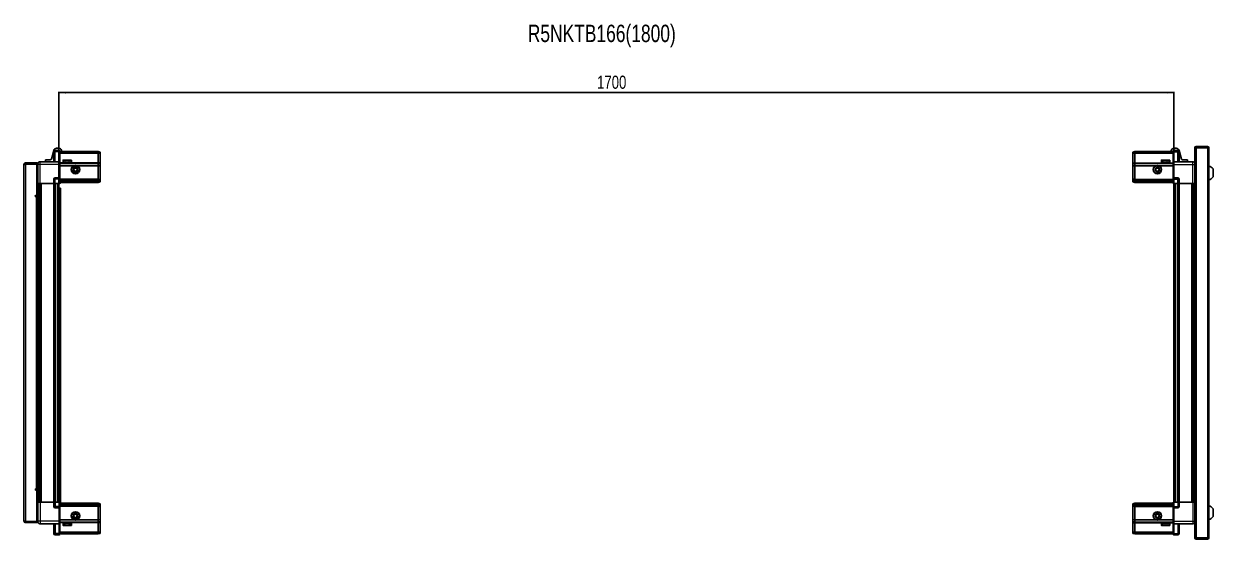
# Model space of a CAD drawing. Header units: millimetres. Extents: x 1132 to 6862, y -937 to 1933.
# Drawn here: x 3138 to 4952, y 1148 to 1933 of the extents above; entities that cross this region are included whole.
import ezdxf

# ---------------------------------------------------------------- set-up
doc = ezdxf.new("R2010")
doc.units = ezdxf.units.MM
doc.layers.add('FORMAT', color=7, linetype='Continuous')
doc.styles.add('SLDTEXTSTYLE0', font='TXT', dxfattribs={"width": 0.75})
doc.dimstyles.new('SLDDIMSTYLE0', dxfattribs={"dimtxt": 20, "dimasz": 10, "dimexe": 0, "dimexo": 0.0625, "dimgap": 5, "dimtad": 2, "dimdec": 1, "dimrnd": 1e-09, "dimzin": 12, "dimdsep": 46, "dimtxsty": 'SLDTEXTSTYLE0', "dimsah": 1, "dimcen": 0.09, "dimadec": 0, "dimazin": 3, "dimtfac": 1, "dimtofl": 0, "dimtmove": 0, "dimatfit": 3, "dimfxl": 0, "dimfrac": 2, "dimtolj": 1, "dimtzin": 12, "dimarcsym": 0})

# ---------------------------------------------------------------- blocks, each defined once
blk = doc.blocks.new('_D_5')
at = {"layer": 'FORMAT'}
for p, q in [((3192.1, 1690.1), (3192.1, 1829.6)), ((3192.1, 1828.6), (4892.1, 1828.6)), ((4892.1, 1690.1), (4892.1, 1829.6))]:
    blk.add_line(p, q, dxfattribs=at)
for points in [[(3192.1, 1828.6), (3202.1, 1827.1), (3202.1, 1830.1)], [(4892.1, 1828.6), (4882.1, 1830.1), (4882.1, 1827.1)]]:
    blk.add_solid(points, dxfattribs=at)
at = {"layer": 'FORMAT', "insert": (4012.6, 1854.4), "char_height": 20, "attachment_point": 1, "style": 'SLDTEXTSTYLE0'}
blk.add_mtext('1700', dxfattribs=at)

msp = doc.modelspace()

# ---------------------------------------------------------------- linework, layer by layer
at = {"color": 7, "linetype": 'Continuous', "lineweight": 25}
for p, q in [((3188.57, 1743.6), (3191.8, 1743.6)), ((4895.64, 1743.6), (4892.42, 1743.6)), ((4923.96, 1744.5), (4923.96, 1732.1)), ((4925.46, 1744.5), (4925.46, 1732.1)), ((4925.96, 1744.5), (4943.36, 1744.5)), ((4925.96, 1731.6), (4925.96, 1744.5)), ((4943.36, 1746.6), (4926.06, 1746.6)), ((4943.36, 1745.1), (4926.06, 1745.1)), ((4943.36, 1745.1), (4943.36, 1746.6)), ((4943.36, 1744.5), (4945.46, 1744.5)), ((4945.46, 1744.5), (4945.46, 1149.7)), ((3192.26, 1723.1), (3163.26, 1723.1)), ((3171.31, 1723.1), (3171.31, 1726.1)), ((3171.31, 1726.1), (3179.03, 1726.1)), ((3180.48, 1727.19), (3184.25, 1740.34)), ((3184.26, 1738.1), (3184.26, 1723.1)), ((3192.26, 1740.1), (3186.26, 1740.1)), ((3192.26, 1740.1), (3192.59, 1740.1)), ((3192.26, 1740.1), (3192.26, 1738.1)), ((3192.26, 1723.3), (3192.26, 1738.1)), ((3192.26, 1723.3), (3192.26, 1738.1)), ((3192.26, 1723.1), (3192.26, 1723.3)), ((3192.26, 1723.1), (3193.46, 1723.1)), ((3192.26, 1719.1), (3192.26, 1723.1)), ((3193.46, 1739.6), (3192.59, 1740.1)), ((3193.46, 1738.1), (3193.46, 1739.6)), ((3251.76, 1738.6), (3193.46, 1738.6)), ((3193.46, 1738.1), (3193.46, 1723.3)), ((3251.76, 1736.1), (3193.46, 1736.1)), ((3193.46, 1723.3), (3193.46, 1723.1)), ((3193.46, 1723.1), (3193.46, 1719.1)), ((3196.12, 1740.34), (3196.62, 1738.6)), ((3198.26, 1725), (3198.26, 1722.6)), ((3199.06, 1725.8), (3206.23, 1725.8)), ((3206.23, 1725.8), (3210.46, 1725.8)), ((3211.26, 1722.6), (3211.26, 1725)), ((3251.76, 1738.6), (3251.76, 1736.1)), ((3254.76, 1737.8), (3251.76, 1738.6)), ((3251.76, 1736.1), (3251.76, 1721.6)), ((3254.76, 1735.95), (3251.76, 1736.1)), ((3254.76, 1735.95), (3254.76, 1737.8)), ((3254.76, 1721.6), (3254.76, 1735.95)), ((4829.46, 1737.8), (4832.46, 1738.6)), ((4829.46, 1735.95), (4829.46, 1737.8)), ((4829.46, 1735.95), (4832.46, 1736.1)), ((4829.46, 1721.6), (4829.46, 1735.95)), ((4832.46, 1738.6), (4832.46, 1736.1)), ((4832.46, 1738.6), (4890.76, 1738.6)), ((4832.46, 1736.1), (4832.46, 1721.6)), ((4832.46, 1736.1), (4890.76, 1736.1)), ((4872.96, 1725), (4872.96, 1722.1)), ((4873.76, 1725.8), (4885.16, 1725.8)), ((4885.96, 1722.1), (4885.96, 1725)), ((4888.09, 1740.34), (4887.59, 1738.6)), ((4891.62, 1740.1), (4890.76, 1739.6)), ((4890.76, 1739.6), (4890.76, 1738.1)), ((4890.76, 1723.3), (4890.76, 1738.1)), ((4890.76, 1723.1), (4890.76, 1723.3)), ((4891.96, 1723.1), (4890.76, 1723.1)), ((4890.76, 1719.1), (4890.76, 1723.1)), ((4891.96, 1740.1), (4891.62, 1740.1)), ((4891.96, 1738.1), (4891.96, 1740.1)), ((4891.96, 1740.1), (4897.96, 1740.1)), ((4891.96, 1738.1), (4891.96, 1723.3)), ((4891.96, 1723.3), (4891.96, 1723.1)), ((4891.96, 1723.1), (4891.96, 1719.1)), ((4891.96, 1723.1), (4920.96, 1723.1)), ((4899.96, 1738.1), (4899.96, 1723.1)), ((4903.74, 1727.19), (4899.97, 1740.34)), ((4912.91, 1726.1), (4905.18, 1726.1)), ((4912.91, 1723.1), (4912.91, 1726.1)), ((4923.86, 1731.6), (4923.86, 1162.6)), ((4923.86, 1731.6), (4925.96, 1731.6)), ((4923.96, 1732.1), (4925.46, 1732.1)), ((3138.76, 1714.74), (3138.46, 1714.74)), ((3138.46, 1703.17), (3138.46, 1714.74)), ((3140.26, 1719.25), (3138.76, 1719.25)), ((3138.76, 1718.75), (3138.76, 1719.25)), ((3138.76, 1175.45), (3138.76, 1718.75)), ((3140.86, 1719.85), (3140.86, 1721.35)), ((3140.86, 1721.35), (3141.76, 1721.35)), ((3140.86, 1719.85), (3141.76, 1719.85)), ((3140.86, 1719.35), (3158.26, 1719.35)), ((3141.76, 1721.35), (3158.26, 1721.35)), ((3141.76, 1719.85), (3141.76, 1721.35)), ((3141.76, 1719.85), (3158.26, 1719.85)), ((3158.26, 1719.85), (3158.26, 1721.35)), ((3159.76, 1719.35), (3158.26, 1719.35)), ((3158.26, 1719.35), (3158.26, 1671.85)), ((3159.76, 1719.1), (3159.76, 1690.1)), ((3192.26, 1698.8), (3192.26, 1719.1)), ((3251.76, 1720.6), (3193.46, 1720.6)), ((3193.46, 1719.1), (3193.46, 1698.8)), ((3214.76, 1717.1), (3193.46, 1717.1)), ((3198.26, 1722.6), (3198.26, 1722.1)), ((3198.26, 1722.1), (3198.39, 1722.1)), ((3198.58, 1722.6), (3198.39, 1722.6)), ((3198.39, 1722.6), (3198.39, 1722.1)), ((3198.39, 1722.1), (3198.58, 1722.1)), ((3198.58, 1722.6), (3198.58, 1722.1)), ((3198.58, 1722.1), (3199.11, 1722.1)), ((3199.51, 1722.6), (3199.11, 1722.6)), ((3199.11, 1722.6), (3199.11, 1722.1)), ((3199.11, 1722.1), (3199.51, 1722.1)), ((3199.51, 1722.6), (3199.51, 1722.1)), ((3199.51, 1722.1), (3200.38, 1722.1)), ((3200.36, 1722.1), (3200.36, 1722)), ((3200.36, 1722), (3209.16, 1722)), ((3200.95, 1722.6), (3200.38, 1722.6)), ((3200.38, 1722.6), (3200.38, 1722.1)), ((3200.38, 1722.1), (3200.95, 1722.1)), ((3200.76, 1721.6), (3201.45, 1721.12)), ((3200.76, 1721.6), (3205.79, 1721.6)), ((3201.45, 1721.12), (3200.76, 1720.64)), ((3200.76, 1720.64), (3200.76, 1720.6)), ((3200.76, 1720.64), (3205.79, 1720.64)), ((3200.95, 1722.6), (3200.95, 1722.1)), ((3200.95, 1722.1), (3202.08, 1722.1)), ((3201.45, 1721.12), (3205.61, 1721.12)), ((3202.77, 1722.6), (3202.08, 1722.6)), ((3202.08, 1722.6), (3202.08, 1722.1)), ((3202.08, 1722.1), (3202.77, 1722.1)), ((3202.77, 1722.6), (3202.77, 1722.1)), ((3202.77, 1722.1), (3204.04, 1722.1)), ((3204.78, 1722.6), (3204.04, 1722.6)), ((3204.04, 1722.6), (3204.04, 1722.1)), ((3204.04, 1722.1), (3204.27, 1722.1)), ((3204.27, 1722.6), (3204.27, 1722.1)), ((3204.77, 1722.6), (3204.77, 1722.1)), ((3204.77, 1722.1), (3204.78, 1722.1)), ((3204.78, 1722.6), (3204.78, 1722.1)), ((3204.78, 1722.1), (3206.07, 1722.1)), ((3205.61, 1721.12), (3208.07, 1721.12)), ((3205.79, 1721.6), (3208.76, 1721.6)), ((3205.79, 1720.64), (3208.76, 1720.64)), ((3206.79, 1722.6), (3206.07, 1722.6)), ((3206.07, 1722.6), (3206.07, 1722.1)), ((3206.13, 1722.6), (3206.13, 1722.1)), ((3206.13, 1722.1), (3206.79, 1722.1)), ((3206.79, 1722.6), (3206.79, 1722.1)), ((3206.79, 1722.1), (3207.97, 1722.1)), ((3208.59, 1722.6), (3207.97, 1722.6)), ((3207.97, 1722.6), (3207.97, 1722.1)), ((3207.97, 1722.1), (3208.59, 1722.1)), ((3208.07, 1721.12), (3208.76, 1721.6)), ((3208.76, 1720.64), (3208.07, 1721.12)), ((3208.59, 1722.6), (3208.59, 1722.1)), ((3208.59, 1722.1), (3209.56, 1722.1)), ((3208.76, 1720.6), (3208.76, 1720.64)), ((3209.16, 1722), (3209.16, 1722.1)), ((3210.03, 1722.6), (3209.56, 1722.6)), ((3209.56, 1722.6), (3209.56, 1722.1)), ((3209.56, 1722.1), (3210.03, 1722.1)), ((3210.03, 1722.6), (3210.03, 1722.1)), ((3210.03, 1722.1), (3210.68, 1722.1)), ((3210.95, 1722.6), (3210.68, 1722.6)), ((3210.68, 1722.6), (3210.68, 1722.1)), ((3210.68, 1722.1), (3210.95, 1722.1)), ((3210.95, 1722.6), (3210.95, 1722.1)), ((3210.95, 1722.1), (3211.22, 1722.1)), ((3211.26, 1722.6), (3211.22, 1722.6)), ((3211.22, 1722.6), (3211.22, 1722.1)), ((3211.22, 1722.1), (3211.26, 1722.1)), ((3211.26, 1722.6), (3211.26, 1722.1)), ((3251.76, 1717.1), (3219.76, 1717.1)), ((3251.76, 1721.6), (3251.76, 1720.6)), ((3251.76, 1720.6), (3251.76, 1717.1)), ((3254.76, 1719.8), (3251.76, 1720.6)), ((3251.76, 1717.1), (3251.76, 1696.6)), ((3251.76, 1717.1), (3254.76, 1716.77)), ((3254.76, 1719.8), (3254.76, 1721.6)), ((3254.76, 1716.77), (3254.76, 1719.8)), ((3254.76, 1696.6), (3254.76, 1716.77)), ((4829.46, 1719.8), (4829.46, 1721.6)), ((4829.46, 1719.8), (4832.46, 1720.6)), ((4829.46, 1716.77), (4829.46, 1719.8)), ((4832.46, 1717.1), (4829.46, 1716.77)), ((4829.46, 1696.6), (4829.46, 1716.77)), ((4832.46, 1721.6), (4832.46, 1720.6)), ((4832.46, 1720.6), (4832.46, 1717.1)), ((4832.46, 1720.6), (4890.76, 1720.6)), ((4832.46, 1717.1), (4832.46, 1696.6)), ((4832.46, 1717.1), (4864.46, 1717.1)), ((4869.46, 1717.1), (4890.76, 1717.1)), ((4872.96, 1722.1), (4872.99, 1722.1)), ((4873.11, 1722.6), (4872.99, 1722.6)), ((4872.99, 1722.6), (4872.99, 1722.1)), ((4872.99, 1722.1), (4873.11, 1722.1)), ((4873.11, 1722.6), (4873.11, 1722.1)), ((4873.11, 1722.1), (4873.52, 1722.1)), ((4873.86, 1722.6), (4873.52, 1722.6)), ((4873.52, 1722.6), (4873.52, 1722.1)), ((4873.52, 1722.1), (4873.86, 1722.1)), ((4873.86, 1722.6), (4873.86, 1722.1)), ((4873.86, 1722.1), (4874.64, 1722.1)), ((4875.16, 1722.6), (4874.64, 1722.6)), ((4874.64, 1722.6), (4874.64, 1722.1)), ((4874.64, 1722.1), (4875.16, 1722.1)), ((4875.06, 1722.1), (4875.06, 1722)), ((4875.06, 1722), (4883.86, 1722)), ((4875.16, 1722.6), (4875.16, 1722.1)), ((4875.16, 1722.1), (4876.22, 1722.1)), ((4875.46, 1721.6), (4876.15, 1721.12)), ((4875.46, 1721.6), (4883.46, 1721.6)), ((4876.15, 1721.12), (4875.46, 1720.64)), ((4875.46, 1720.64), (4875.46, 1720.6)), ((4875.46, 1720.64), (4883.46, 1720.64)), ((4876.15, 1721.12), (4882.77, 1721.12)), ((4876.88, 1722.6), (4876.22, 1722.6)), ((4876.22, 1722.6), (4876.22, 1722.1)), ((4876.22, 1722.1), (4876.88, 1722.1)), ((4876.88, 1722.6), (4876.88, 1722.1)), ((4876.88, 1722.1), (4878.12, 1722.1)), ((4878.85, 1722.6), (4878.12, 1722.6)), ((4878.12, 1722.6), (4878.12, 1722.1)), ((4878.12, 1722.1), (4878.55, 1722.1)), ((4878.55, 1722.6), (4878.55, 1722.1)), ((4878.85, 1722.6), (4878.85, 1722.1)), ((4878.85, 1722.1), (4880.15, 1722.1)), ((4880.88, 1722.6), (4880.15, 1722.6)), ((4880.15, 1722.6), (4880.15, 1722.1)), ((4880.42, 1722.6), (4880.42, 1722.1)), ((4880.42, 1722.1), (4880.88, 1722.1)), ((4880.88, 1722.6), (4880.88, 1722.1)), ((4880.88, 1722.1), (4882.11, 1722.1)), ((4882.77, 1722.6), (4882.11, 1722.6)), ((4882.11, 1722.6), (4882.11, 1722.1)), ((4882.11, 1722.1), (4882.77, 1722.1)), ((4882.77, 1722.6), (4882.77, 1722.1)), ((4882.77, 1722.1), (4883.82, 1722.1)), ((4882.77, 1721.12), (4883.46, 1721.6)), ((4883.46, 1720.64), (4882.77, 1721.12)), ((4883.46, 1720.6), (4883.46, 1720.64)), ((4884.34, 1722.6), (4883.82, 1722.6)), ((4883.82, 1722.6), (4883.82, 1722.1)), ((4883.82, 1722.1), (4884.34, 1722.1)), ((4883.86, 1722), (4883.86, 1722.1)), ((4884.34, 1722.6), (4884.34, 1722.1)), ((4884.34, 1722.1), (4885.09, 1722.1)), ((4885.42, 1722.6), (4885.09, 1722.6)), ((4885.09, 1722.6), (4885.09, 1722.1)), ((4885.09, 1722.1), (4885.42, 1722.1)), ((4885.42, 1722.6), (4885.42, 1722.1)), ((4885.42, 1722.1), (4885.82, 1722.1)), ((4885.93, 1722.6), (4885.82, 1722.6)), ((4885.82, 1722.6), (4885.82, 1722.1)), ((4885.82, 1722.1), (4885.93, 1722.1)), ((4885.93, 1722.6), (4885.93, 1722.1)), ((4885.93, 1722.1), (4885.96, 1722.1)), ((4890.76, 1698.8), (4890.76, 1719.1)), ((4891.96, 1719.1), (4891.96, 1698.8)), ((4952.06, 1700.1), (4952.06, 1712.1)), ((3138.46, 1703.17), (3138.76, 1703.17)), ((3158.26, 1692.85), (3159.76, 1692.85)), ((3159.76, 1690.1), (3158.26, 1690.1)), ((3160.41, 1204.1), (3160.41, 1690.1)), ((3162.2, 1690.1), (3162.2, 1204.1)), ((3162.23, 1690.1), (3162.23, 1204.1)), ((3184.26, 1690.1), (3163.26, 1690.1)), ((3184.26, 1696.6), (3184.26, 1690.1)), ((3184.26, 1690.1), (3186.26, 1690.1)), ((3184.91, 1204.1), (3184.91, 1690.1)), ((3192.26, 1698.6), (3186.26, 1698.6)), ((3192.26, 1690.1), (3186.26, 1690.1)), ((3192.11, 1204.1), (3192.11, 1690.1)), ((3192.26, 1698.6), (3192.26, 1698.8)), ((3192.26, 1698.6), (3192.26, 1696.6)), ((3192.26, 1698.6), (3193.46, 1698.6)), ((3192.26, 1690.1), (3192.26, 1696.6)), ((3192.26, 1690.1), (3192.26, 1696.6)), ((3192.26, 1690.1), (3192.59, 1690.1)), ((3192.26, 1690.1), (3192.26, 1690.1)), ((3192.59, 1690.1), (3192.59, 1696.6)), ((3193.46, 1690.1), (3192.59, 1690.1)), ((3192.59, 1690.1), (3192.59, 1690.1)), ((3193.46, 1698.8), (3193.46, 1698.6)), ((3193.46, 1697.93), (3193.46, 1698.6)), ((3193.46, 1697.93), (3193.46, 1690.1)), ((3251.76, 1695.6), (3193.46, 1695.6)), ((3251.76, 1694.6), (3193.46, 1694.6)), ((3251.76, 1693.1), (3193.46, 1693.1)), ((3251.76, 1691.6), (3193.46, 1691.6)), ((3251.76, 1696.6), (3251.76, 1695.6)), ((3251.76, 1695.6), (3251.76, 1694.6)), ((3251.76, 1695.6), (3254.76, 1694.8)), ((3251.76, 1694.6), (3251.76, 1693.1)), ((3251.76, 1694.6), (3254.76, 1694.06)), ((3251.76, 1693.1), (3254.76, 1693.56)), ((3251.76, 1693.1), (3251.76, 1691.6)), ((3251.76, 1691.6), (3254.76, 1692.41)), ((3254.76, 1694.8), (3254.76, 1696.6)), ((3254.76, 1694.06), (3254.76, 1694.8)), ((3254.76, 1693.56), (3254.76, 1694.06)), ((3254.76, 1692.41), (3254.76, 1693.56)), ((4829.46, 1694.8), (4829.46, 1696.6)), ((4832.46, 1695.6), (4829.46, 1694.8)), ((4829.46, 1694.06), (4829.46, 1694.8)), ((4832.46, 1694.6), (4829.46, 1694.06)), ((4829.46, 1693.56), (4829.46, 1694.06)), ((4829.46, 1692.41), (4829.46, 1693.56)), ((4832.46, 1693.1), (4829.46, 1693.56)), ((4832.46, 1691.6), (4829.46, 1692.41)), ((4832.46, 1696.6), (4832.46, 1695.6)), ((4832.46, 1695.6), (4832.46, 1694.6)), ((4832.46, 1695.6), (4890.76, 1695.6)), ((4832.46, 1694.6), (4832.46, 1693.1)), ((4832.46, 1694.6), (4890.76, 1694.6)), ((4832.46, 1693.1), (4890.76, 1693.1)), ((4832.46, 1693.1), (4832.46, 1691.6)), ((4832.46, 1691.6), (4890.76, 1691.6)), ((4890.76, 1698.6), (4890.76, 1698.8)), ((4891.96, 1698.6), (4890.76, 1698.6)), ((4890.76, 1698.6), (4890.76, 1697.93)), ((4890.76, 1690.1), (4890.76, 1697.93)), ((4891.62, 1690.1), (4890.76, 1690.1)), ((4891.62, 1696.6), (4891.62, 1690.1)), ((4891.96, 1690.1), (4891.62, 1690.1)), ((4891.96, 1698.8), (4891.96, 1698.6)), ((4891.96, 1696.6), (4891.96, 1698.6)), ((4891.96, 1698.6), (4897.96, 1698.6)), ((4891.96, 1696.6), (4891.96, 1698.6)), ((4891.96, 1696.6), (4891.96, 1690.1)), ((4891.96, 1690.1), (4897.96, 1690.1)), ((4892.11, 1690.1), (4892.11, 1204.1)), ((4899.96, 1690.1), (4897.96, 1690.1)), ((4899.31, 1690.1), (4899.31, 1204.1)), ((4899.96, 1696.6), (4899.96, 1690.1)), ((4899.96, 1690.1), (4920.96, 1690.1)), ((4921.98, 1204.1), (4921.98, 1690.1)), ((4922.02, 1204.1), (4922.02, 1690.1)), ((4923.81, 1690.1), (4923.81, 1204.1)), ((3158.26, 1671.85), (3156.91, 1671.85)), ((3156.91, 1669.85), (3157.66, 1669.85)), ((3157.66, 1669.85), (3159.76, 1669.85)), ((3159.76, 1669.85), (3159.76, 1224.35)), ((3192.11, 1683.1), (3194.61, 1683.1)), ((3194.61, 1683.1), (3194.61, 1209.6)), ((3157.66, 1224.35), (3156.91, 1224.35)), ((3156.91, 1222.35), (3158.26, 1222.35)), ((3159.76, 1224.35), (3157.66, 1224.35)), ((3158.26, 1222.35), (3158.26, 1174.85)), ((3159.76, 1204.1), (3158.26, 1204.1)), ((3159.76, 1201.35), (3158.26, 1201.35)), ((3159.76, 1175.1), (3159.76, 1204.1)), ((3184.26, 1204.1), (3163.26, 1204.1)), ((3184.26, 1197.6), (3184.26, 1204.1)), ((3184.26, 1204.1), (3186.26, 1204.1)), ((3192.26, 1204.1), (3186.26, 1204.1)), ((3194.61, 1209.6), (3192.11, 1209.6)), ((3192.26, 1197.6), (3192.26, 1204.1)), ((3192.26, 1204.1), (3192.59, 1204.1)), ((3192.26, 1197.6), (3192.26, 1195.6)), ((3192.26, 1197.6), (3192.26, 1195.6)), ((3192.59, 1197.6), (3192.59, 1204.1)), ((3192.59, 1204.1), (3193.46, 1204.1)), ((3193.46, 1204.1), (3193.46, 1196.28)), ((3251.76, 1202.6), (3193.46, 1202.6)), ((3251.76, 1201.1), (3193.46, 1201.1)), ((3251.76, 1199.6), (3193.46, 1199.6)), ((3251.76, 1198.6), (3193.46, 1198.6)), ((3194.61, 1209.6), (3194.61, 1202.6)), ((3251.76, 1201.1), (3251.76, 1202.6)), ((3251.76, 1202.6), (3254.76, 1201.8)), ((3251.76, 1199.6), (3251.76, 1201.1)), ((3251.76, 1201.1), (3254.76, 1200.65)), ((3251.76, 1199.6), (3254.76, 1200.15)), ((3251.76, 1198.6), (3251.76, 1199.6)), ((3251.76, 1198.6), (3254.76, 1199.41)), ((3251.76, 1197.6), (3251.76, 1198.6)), ((3251.76, 1177.1), (3251.76, 1197.6)), ((3254.76, 1201.8), (3254.76, 1200.65)), ((3254.76, 1200.65), (3254.76, 1200.15)), ((3254.76, 1200.15), (3254.76, 1199.41)), ((3254.76, 1199.41), (3254.76, 1197.6)), ((3254.76, 1197.6), (3254.76, 1177.44)), ((4832.46, 1202.6), (4829.46, 1201.8)), ((4829.46, 1201.8), (4829.46, 1200.65)), ((4832.46, 1201.1), (4829.46, 1200.65)), ((4829.46, 1200.65), (4829.46, 1200.15)), ((4832.46, 1199.6), (4829.46, 1200.15)), ((4829.46, 1200.15), (4829.46, 1199.41)), ((4832.46, 1198.6), (4829.46, 1199.41)), ((4829.46, 1199.41), (4829.46, 1197.6)), ((4829.46, 1197.6), (4829.46, 1177.44)), ((4832.46, 1201.1), (4832.46, 1202.6)), ((4832.46, 1202.6), (4890.76, 1202.6)), ((4832.46, 1199.6), (4832.46, 1201.1)), ((4832.46, 1201.1), (4890.76, 1201.1)), ((4832.46, 1199.6), (4890.76, 1199.6)), ((4832.46, 1198.6), (4832.46, 1199.6)), ((4832.46, 1198.6), (4890.76, 1198.6)), ((4832.46, 1197.6), (4832.46, 1198.6)), ((4832.46, 1177.1), (4832.46, 1197.6)), ((4890.76, 1196.28), (4890.76, 1204.1)), ((4890.76, 1204.1), (4891.62, 1204.1)), ((4891.62, 1204.1), (4891.62, 1204.1)), ((4891.62, 1204.1), (4891.62, 1197.6)), ((4891.96, 1204.1), (4891.62, 1204.1)), ((4891.96, 1204.1), (4891.96, 1197.6)), ((4891.96, 1204.1), (4891.96, 1204.1)), ((4891.96, 1204.1), (4897.96, 1204.1)), ((4891.96, 1204.1), (4891.96, 1197.6)), ((4891.96, 1195.6), (4891.96, 1197.6)), ((4899.96, 1204.1), (4897.96, 1204.1)), ((4899.96, 1197.6), (4899.96, 1204.1)), ((4899.96, 1204.1), (4920.96, 1204.1)), ((3138.76, 1191.04), (3138.46, 1191.04)), ((3138.46, 1181.36), (3138.46, 1191.04)), ((3138.46, 1179.47), (3138.46, 1181.36)), ((3138.46, 1179.47), (3138.76, 1179.47)), ((3192.26, 1195.6), (3186.26, 1195.6)), ((3192.26, 1195.6), (3193.46, 1195.6)), ((3192.26, 1195.4), (3192.26, 1195.6)), ((3192.26, 1175.1), (3192.26, 1195.4)), ((3193.46, 1195.6), (3193.46, 1196.28)), ((3193.46, 1195.6), (3193.46, 1195.4)), ((3193.46, 1195.4), (3193.46, 1175.1)), ((4890.76, 1196.28), (4890.76, 1195.6)), ((4891.96, 1195.6), (4890.76, 1195.6)), ((4890.76, 1195.4), (4890.76, 1195.6)), ((4890.76, 1175.1), (4890.76, 1195.4)), ((4891.96, 1195.6), (4891.96, 1195.4)), ((4891.96, 1195.6), (4897.96, 1195.6)), ((4891.96, 1195.4), (4891.96, 1175.1)), ((4952.06, 1182.1), (4952.06, 1194.1)), ((3138.76, 1174.95), (3138.76, 1175.45)), ((3140.26, 1174.95), (3138.76, 1174.95)), ((3158.26, 1174.85), (3140.86, 1174.85)), ((3140.86, 1174.35), (3140.86, 1172.85)), ((3140.86, 1174.35), (3141.76, 1174.35)), ((3140.86, 1172.85), (3141.76, 1172.85)), ((3141.76, 1174.35), (3141.76, 1172.85)), ((3158.26, 1174.35), (3141.76, 1174.35)), ((3158.26, 1172.85), (3141.76, 1172.85)), ((3158.26, 1174.85), (3159.76, 1174.85)), ((3158.26, 1174.35), (3158.26, 1172.85)), ((3192.26, 1171.1), (3163.26, 1171.1)), ((3184.26, 1156.1), (3184.26, 1171.1)), ((3192.26, 1171.1), (3192.26, 1175.1)), ((3192.26, 1171.1), (3193.46, 1171.1)), ((3192.26, 1170.9), (3192.26, 1171.1)), ((3192.26, 1156.1), (3192.26, 1170.9)), ((3214.76, 1177.1), (3193.46, 1177.1)), ((3193.46, 1175.1), (3193.46, 1171.1)), ((3251.76, 1173.6), (3193.46, 1173.6)), ((3193.46, 1171.1), (3193.46, 1170.9)), ((3193.46, 1170.9), (3193.46, 1156.1)), ((3198.26, 1172.1), (3198.26, 1169.2)), ((3198.35, 1172.1), (3198.26, 1172.1)), ((3198.35, 1171.6), (3198.35, 1172.1)), ((3198.52, 1172.1), (3198.35, 1172.1)), ((3198.35, 1171.6), (3198.52, 1171.6)), ((3198.52, 1171.6), (3198.52, 1172.1)), ((3199.01, 1172.1), (3198.52, 1172.1)), ((3199.01, 1171.6), (3199.01, 1172.1)), ((3199.39, 1172.1), (3199.01, 1172.1)), ((3199.01, 1171.6), (3199.39, 1171.6)), ((3199.21, 1168.4), (3199.06, 1168.4)), ((3210.46, 1168.4), (3199.21, 1168.4)), ((3199.39, 1171.6), (3199.39, 1172.1)), ((3200.23, 1172.1), (3199.39, 1172.1)), ((3200.23, 1171.6), (3200.23, 1172.1)), ((3200.79, 1172.1), (3200.23, 1172.1)), ((3200.23, 1171.6), (3200.79, 1171.6)), ((3200.36, 1172.2), (3200.36, 1172.1)), ((3205.76, 1172.2), (3200.36, 1172.2)), ((3200.76, 1173.6), (3200.76, 1173.57)), ((3200.76, 1173.57), (3201.45, 1173.09)), ((3200.86, 1173.57), (3200.76, 1173.57)), ((3201.45, 1173.09), (3200.76, 1172.6)), ((3200.86, 1172.6), (3200.76, 1172.6)), ((3200.79, 1171.6), (3200.79, 1172.1)), ((3201.89, 1172.1), (3200.79, 1172.1)), ((3208.76, 1173.57), (3200.86, 1173.57)), ((3208.76, 1172.6), (3200.86, 1172.6)), ((3201.53, 1173.09), (3201.45, 1173.09)), ((3208.07, 1173.09), (3201.53, 1173.09)), ((3201.89, 1171.6), (3201.89, 1172.1)), ((3202.57, 1172.1), (3201.89, 1172.1)), ((3201.89, 1171.6), (3202.57, 1171.6)), ((3202.57, 1171.6), (3202.57, 1172.1)), ((3203.84, 1172.1), (3202.57, 1172.1)), ((3203.84, 1171.6), (3203.84, 1172.1)), ((3204.13, 1172.1), (3203.84, 1172.1)), ((3203.84, 1171.6), (3204.57, 1171.6)), ((3204.13, 1171.6), (3204.13, 1172.1)), ((3204.57, 1171.6), (3204.57, 1172.1)), ((3205.87, 1172.1), (3204.57, 1172.1)), ((3209.16, 1172.2), (3205.76, 1172.2)), ((3205.87, 1171.6), (3205.87, 1172.1)), ((3205.87, 1171.6), (3206.59, 1171.6)), ((3206, 1171.6), (3206, 1172.1)), ((3206.59, 1172.1), (3206, 1172.1)), ((3206.59, 1171.6), (3206.59, 1172.1)), ((3207.79, 1172.1), (3206.59, 1172.1)), ((3207.79, 1171.6), (3207.79, 1172.1)), ((3208.43, 1172.1), (3207.79, 1172.1)), ((3207.79, 1171.6), (3208.43, 1171.6)), ((3208.07, 1173.09), (3208.76, 1173.57)), ((3208.76, 1172.6), (3208.07, 1173.09)), ((3208.43, 1171.6), (3208.43, 1172.1)), ((3209.42, 1172.1), (3208.43, 1172.1)), ((3208.76, 1173.57), (3208.76, 1173.6)), ((3209.16, 1172.1), (3209.16, 1172.2)), ((3209.42, 1171.6), (3209.42, 1172.1)), ((3209.9, 1172.1), (3209.42, 1172.1)), ((3209.42, 1171.6), (3209.9, 1171.6)), ((3209.9, 1171.6), (3209.9, 1172.1)), ((3210.59, 1172.1), (3209.9, 1172.1)), ((3210.59, 1171.6), (3210.59, 1172.1)), ((3210.88, 1172.1), (3210.59, 1172.1)), ((3210.59, 1171.6), (3210.88, 1171.6)), ((3210.88, 1171.6), (3210.88, 1172.1)), ((3211.19, 1172.1), (3210.88, 1172.1)), ((3211.19, 1171.6), (3211.19, 1172.1)), ((3211.25, 1172.1), (3211.19, 1172.1)), ((3211.19, 1171.6), (3211.25, 1171.6)), ((3211.25, 1171.6), (3211.25, 1172.1)), ((3211.26, 1172.1), (3211.25, 1172.1)), ((3211.26, 1169.2), (3211.26, 1172.1)), ((3251.76, 1177.1), (3219.76, 1177.1)), ((3251.76, 1177.1), (3254.76, 1177.44)), ((3251.76, 1173.6), (3251.76, 1177.1)), ((3254.76, 1174.41), (3251.76, 1173.6)), ((3251.76, 1172.6), (3251.76, 1173.6)), ((3251.76, 1158.1), (3251.76, 1172.6)), ((3254.76, 1177.44), (3254.76, 1174.41)), ((3254.76, 1174.41), (3254.76, 1172.6)), ((3254.76, 1172.6), (3254.76, 1158.26)), ((4832.46, 1177.1), (4829.46, 1177.44)), ((4829.46, 1177.44), (4829.46, 1174.41)), ((4829.46, 1174.41), (4832.46, 1173.6)), ((4829.46, 1174.41), (4829.46, 1172.6)), ((4829.46, 1172.6), (4829.46, 1158.26)), ((4832.46, 1177.1), (4864.46, 1177.1)), ((4832.46, 1173.6), (4832.46, 1177.1)), ((4832.46, 1173.6), (4890.76, 1173.6)), ((4832.46, 1172.6), (4832.46, 1173.6)), ((4832.46, 1158.1), (4832.46, 1172.6)), ((4869.46, 1177.1), (4890.76, 1177.1)), ((4872.96, 1172.1), (4872.96, 1169.2)), ((4872.98, 1172.1), (4872.96, 1172.1)), ((4872.98, 1171.6), (4872.98, 1172.1)), ((4873.07, 1172.1), (4872.98, 1172.1)), ((4872.98, 1171.6), (4873.07, 1171.6)), ((4873.07, 1171.6), (4873.07, 1172.1)), ((4873.45, 1172.1), (4873.07, 1172.1)), ((4873.45, 1171.6), (4873.45, 1172.1)), ((4873.76, 1172.1), (4873.45, 1172.1)), ((4873.45, 1171.6), (4873.76, 1171.6)), ((4873.76, 1171.6), (4873.76, 1172.1)), ((4874.5, 1172.1), (4873.76, 1172.1)), ((4885.16, 1168.4), (4873.76, 1168.4)), ((4874.5, 1171.6), (4874.5, 1172.1)), ((4875.01, 1172.1), (4874.5, 1172.1)), ((4874.5, 1171.6), (4875.01, 1171.6)), ((4875.01, 1171.6), (4875.01, 1172.1)), ((4876.05, 1172.1), (4875.01, 1172.1)), ((4875.06, 1172.2), (4875.06, 1172.1)), ((4883.86, 1172.2), (4875.06, 1172.2)), ((4875.46, 1173.6), (4875.46, 1173.57)), ((4875.46, 1173.57), (4876.15, 1173.09)), ((4883.46, 1173.57), (4875.46, 1173.57)), ((4876.15, 1173.09), (4875.46, 1172.6)), ((4883.46, 1172.6), (4875.46, 1172.6)), ((4876.05, 1171.6), (4876.05, 1172.1)), ((4876.7, 1172.1), (4876.05, 1172.1)), ((4876.05, 1171.6), (4876.7, 1171.6)), ((4882.77, 1173.09), (4876.15, 1173.09)), ((4876.7, 1171.6), (4876.7, 1172.1)), ((4877.92, 1172.1), (4876.7, 1172.1)), ((4877.92, 1171.6), (4877.92, 1172.1)), ((4878.42, 1172.1), (4877.92, 1172.1)), ((4877.92, 1171.6), (4878.65, 1171.6)), ((4878.42, 1171.6), (4878.42, 1172.1)), ((4878.65, 1171.6), (4878.65, 1172.1)), ((4879.95, 1172.1), (4878.65, 1172.1)), ((4879.95, 1171.6), (4879.95, 1172.1)), ((4879.95, 1171.6), (4880.68, 1171.6)), ((4880.29, 1171.6), (4880.29, 1172.1)), ((4880.68, 1172.1), (4880.29, 1172.1)), ((4880.68, 1171.6), (4880.68, 1172.1)), ((4881.93, 1172.1), (4880.68, 1172.1)), ((4881.93, 1171.6), (4881.93, 1172.1)), ((4882.59, 1172.1), (4881.93, 1172.1)), ((4881.93, 1171.6), (4882.59, 1171.6)), ((4882.59, 1171.6), (4882.59, 1172.1)), ((4883.67, 1172.1), (4882.59, 1172.1)), ((4882.77, 1173.09), (4883.46, 1173.57)), ((4883.46, 1172.6), (4882.77, 1173.09)), ((4883.46, 1173.57), (4883.46, 1173.6)), ((4883.67, 1171.6), (4883.67, 1172.1)), ((4884.2, 1172.1), (4883.67, 1172.1)), ((4883.67, 1171.6), (4884.2, 1171.6)), ((4883.86, 1172.1), (4883.86, 1172.2)), ((4884.2, 1171.6), (4884.2, 1172.1)), ((4884.99, 1172.1), (4884.2, 1172.1)), ((4884.99, 1171.6), (4884.99, 1172.1)), ((4885.34, 1172.1), (4884.99, 1172.1)), ((4884.99, 1171.6), (4885.34, 1171.6)), ((4885.34, 1171.6), (4885.34, 1172.1)), ((4885.77, 1172.1), (4885.34, 1172.1)), ((4885.77, 1171.6), (4885.77, 1172.1)), ((4885.91, 1172.1), (4885.77, 1172.1)), ((4885.77, 1171.6), (4885.91, 1171.6)), ((4885.91, 1171.6), (4885.91, 1172.1)), ((4885.96, 1172.1), (4885.91, 1172.1)), ((4885.96, 1169.2), (4885.96, 1172.1)), ((4890.76, 1171.1), (4890.76, 1175.1)), ((4891.96, 1171.1), (4890.76, 1171.1)), ((4890.76, 1170.9), (4890.76, 1171.1)), ((4890.76, 1156.1), (4890.76, 1170.9)), ((4891.96, 1175.1), (4891.96, 1171.1)), ((4891.96, 1171.1), (4891.96, 1170.9)), ((4891.96, 1171.1), (4920.96, 1171.1)), ((4891.96, 1170.9), (4891.96, 1156.1)), ((4891.96, 1170.9), (4891.96, 1156.1)), ((4899.96, 1156.1), (4899.96, 1171.1)), ((4925.96, 1162.6), (4923.86, 1162.6)), ((4923.96, 1162.1), (4925.46, 1162.1)), ((4923.96, 1162.1), (4923.96, 1149.7)), ((4925.46, 1162.1), (4925.46, 1149.7)), ((4925.96, 1149.7), (4925.96, 1162.6)), ((3192.26, 1154.1), (3186.26, 1154.1)), ((3192.26, 1156.1), (3192.26, 1154.1)), ((3192.26, 1154.1), (3192.59, 1154.1)), ((3192.26, 1154.1), (3192.59, 1154.1)), ((3192.26, 1154.1), (3192.26, 1154.1)), ((3192.59, 1154.1), (3193.46, 1154.6)), ((3192.59, 1154.1), (3193.46, 1154.6)), ((3251.76, 1158.1), (3193.46, 1158.1)), ((3193.46, 1154.6), (3193.46, 1156.1)), ((3251.76, 1155.6), (3193.46, 1155.6)), ((3254.76, 1158.26), (3251.76, 1158.1)), ((3251.76, 1155.6), (3251.76, 1158.1)), ((3254.76, 1156.41), (3251.76, 1155.6)), ((3254.76, 1158.26), (3254.76, 1156.41)), ((4829.46, 1158.26), (4832.46, 1158.1)), ((4829.46, 1158.26), (4829.46, 1156.41)), ((4829.46, 1156.41), (4832.46, 1155.6)), ((4832.46, 1158.1), (4890.76, 1158.1)), ((4832.46, 1155.6), (4832.46, 1158.1)), ((4832.46, 1155.6), (4890.76, 1155.6)), ((4890.76, 1156.1), (4890.76, 1154.6)), ((4890.76, 1154.6), (4891.62, 1154.1)), ((4891.96, 1154.1), (4891.62, 1154.1)), ((4891.96, 1154.1), (4891.96, 1156.1)), ((4891.96, 1154.1), (4897.96, 1154.1)), ((4943.36, 1149.7), (4925.96, 1149.7)), ((4926.06, 1149.1), (4943.36, 1149.1)), ((4926.06, 1147.6), (4943.36, 1147.6)), ((4945.46, 1149.7), (4943.36, 1149.7)), ((4943.36, 1149.1), (4943.36, 1147.6))]:
    msp.add_line(p, q, dxfattribs=at)
at = {"color": 8, "linetype": 'Continuous', "lineweight": 18}
for p, q in [((4925.46, 1744.5), (4923.96, 1744.5)), ((4926.06, 1745.1), (4926.06, 1746.6)), ((4943.36, 1744.5), (4943.36, 1149.7)), ((3186.26, 1738.1), (3184.26, 1738.1)), ((3186.26, 1738.1), (3186.26, 1740.1)), ((3186.26, 1723.1), (3186.26, 1738.1)), ((3192.26, 1738.1), (3186.26, 1738.1)), ((3192.26, 1738.1), (3193.46, 1738.1)), ((3192.26, 1723.3), (3193.46, 1723.3)), ((3198.26, 1725), (3206.43, 1725)), ((3206.43, 1725), (3211.26, 1725)), ((4872.96, 1725), (4885.96, 1725)), ((4891.96, 1738.1), (4890.76, 1738.1)), ((4890.76, 1723.3), (4891.96, 1723.3)), ((4891.96, 1738.1), (4897.96, 1738.1)), ((4897.96, 1738.1), (4897.96, 1740.1)), ((4897.96, 1723.1), (4897.96, 1738.1)), ((4897.96, 1738.1), (4899.96, 1738.1)), ((4925.96, 1731.6), (4925.96, 1162.6)), ((3140.86, 1719.35), (3140.86, 1174.85)), ((3163.26, 1690.1), (3163.26, 1719.1)), ((3192.26, 1719.1), (3163.26, 1719.1)), ((3192.26, 1719.1), (3193.46, 1719.1)), ((3200.76, 1721.6), (3193.46, 1721.6)), ((3251.76, 1721.6), (3208.76, 1721.6)), ((3254.76, 1721.6), (3251.76, 1721.6)), ((4829.46, 1721.6), (4832.46, 1721.6)), ((4832.46, 1721.6), (4875.46, 1721.6)), ((4883.46, 1721.6), (4890.76, 1721.6)), ((4891.96, 1719.1), (4890.76, 1719.1)), ((4891.96, 1719.1), (4920.96, 1719.1)), ((4920.96, 1690.1), (4920.96, 1719.1)), ((3159.76, 1669.85), (3159.76, 1690.1)), ((3160.99, 1690.1), (3160.99, 1204.1)), ((3163.44, 1204.1), (3163.44, 1690.1)), ((3164.85, 1690.1), (3164.85, 1204.1)), ((3184.26, 1696.6), (3186.26, 1696.6)), ((3184.26, 1204.1), (3184.26, 1690.1)), ((3186.26, 1696.6), (3186.26, 1698.6)), ((3186.26, 1690.1), (3186.26, 1696.6)), ((3192.26, 1696.6), (3186.26, 1696.6)), ((3186.91, 1204.1), (3186.91, 1690.1)), ((3190.11, 1204.1), (3190.11, 1690.1)), ((3192.26, 1698.8), (3193.46, 1698.8)), ((3192.26, 1696.6), (3192.59, 1696.6)), ((3192.26, 1690.1), (3192.59, 1690.1)), ((3251.76, 1696.6), (3193.46, 1696.6)), ((3251.76, 1696.6), (3254.76, 1696.6)), ((4832.46, 1696.6), (4829.46, 1696.6)), ((4832.46, 1696.6), (4890.76, 1696.6)), ((4890.76, 1698.8), (4891.96, 1698.8)), ((4891.96, 1696.6), (4891.62, 1696.6)), ((4891.96, 1696.6), (4897.96, 1696.6)), ((4894.11, 1690.1), (4894.11, 1204.1)), ((4897.31, 1690.1), (4897.31, 1204.1)), ((4897.96, 1696.6), (4897.96, 1698.6)), ((4897.96, 1690.1), (4897.96, 1696.6)), ((4899.96, 1696.6), (4897.96, 1696.6)), ((4899.96, 1690.1), (4899.96, 1204.1)), ((4919.36, 1204.1), (4919.36, 1690.1)), ((4920.77, 1690.1), (4920.77, 1204.1)), ((4923.22, 1204.1), (4923.22, 1690.1)), ((3157.66, 1224.35), (3157.66, 1669.85)), ((3159.76, 1204.1), (3159.76, 1224.35)), ((3163.26, 1204.1), (3163.26, 1175.1)), ((3184.26, 1197.6), (3186.26, 1197.6)), ((3186.26, 1204.1), (3186.26, 1197.6)), ((3186.26, 1197.6), (3186.26, 1195.6)), ((3192.26, 1197.6), (3186.26, 1197.6)), ((3192.26, 1197.6), (3192.59, 1197.6)), ((3251.76, 1197.6), (3193.46, 1197.6)), ((3251.76, 1197.6), (3254.76, 1197.6)), ((4832.46, 1197.6), (4829.46, 1197.6)), ((4832.46, 1197.6), (4890.76, 1197.6)), ((4891.96, 1204.1), (4891.62, 1204.1)), ((4891.96, 1197.6), (4891.62, 1197.6)), ((4891.96, 1197.6), (4897.96, 1197.6)), ((4897.96, 1204.1), (4897.96, 1197.6)), ((4899.96, 1197.6), (4897.96, 1197.6)), ((4897.96, 1197.6), (4897.96, 1195.6)), ((4920.96, 1204.1), (4920.96, 1175.1)), ((3193.46, 1195.4), (3192.26, 1195.4)), ((4891.96, 1195.4), (4890.76, 1195.4)), ((3192.26, 1175.1), (3163.26, 1175.1)), ((3186.26, 1171.1), (3186.26, 1156.1)), ((3192.26, 1175.1), (3193.46, 1175.1)), ((3193.46, 1170.9), (3192.26, 1170.9)), ((3200.76, 1172.6), (3193.46, 1172.6)), ((3198.43, 1169.2), (3198.26, 1169.2)), ((3211.26, 1169.2), (3198.43, 1169.2)), ((3251.76, 1172.6), (3208.76, 1172.6)), ((3254.76, 1172.6), (3251.76, 1172.6)), ((4829.46, 1172.6), (4832.46, 1172.6)), ((4832.46, 1172.6), (4875.46, 1172.6)), ((4885.96, 1169.2), (4872.96, 1169.2)), ((4883.46, 1172.6), (4890.76, 1172.6)), ((4891.96, 1175.1), (4890.76, 1175.1)), ((4891.96, 1170.9), (4890.76, 1170.9)), ((4891.96, 1175.1), (4920.96, 1175.1)), ((4897.96, 1171.1), (4897.96, 1156.1)), ((3186.26, 1156.1), (3184.26, 1156.1)), ((3186.26, 1156.1), (3186.26, 1154.1)), ((3192.26, 1156.1), (3186.26, 1156.1)), ((3192.26, 1156.1), (3193.46, 1156.1)), ((4891.96, 1156.1), (4890.76, 1156.1)), ((4891.96, 1156.1), (4897.96, 1156.1)), ((4897.96, 1156.1), (4899.96, 1156.1)), ((4897.96, 1156.1), (4897.96, 1154.1)), ((4925.46, 1149.7), (4923.96, 1149.7)), ((4926.06, 1149.1), (4926.06, 1147.6))]:
    msp.add_line(p, q, dxfattribs=at)
at = {"color": 7, "linetype": 'Continuous', "lineweight": 25}
for centre, radius in [((3217.26, 1711.1), 6.5), ((3217.26, 1711.1), 3.46), ((4866.96, 1711.1), 6.5), ((4866.96, 1711.1), 3.46), ((3217.26, 1183.1), 6.5), ((3217.26, 1183.1), 3.46), ((4866.96, 1183.1), 6.5), ((4866.96, 1183.1), 3.46)]:
    msp.add_circle(centre, radius, dxfattribs=at)
at = {"color": 8, "linetype": 'Continuous', "lineweight": 18}
for centre in [(3217.26, 1711.1), (4866.96, 1711.1), (3217.26, 1183.1), (4866.96, 1183.1)]:
    msp.add_circle(centre, 5.7, dxfattribs=at)
at = {"color": 7, "linetype": 'Continuous', "lineweight": 25}
for centre, radius, start, end in [((3188.57, 1739.1), 4.5, 90, 164), ((3191.8, 1739.1), 4.5, 16, 90), ((4892.42, 1739.1), 4.5, 90, 164), ((4895.64, 1739.1), 4.5, 16, 90), ((4926.06, 1744.5), 2.1, 90, 180), ((4926.06, 1744.5), 0.6, 90, 180), ((4943.36, 1744.5), 2.1, 0, 90), ((4943.36, 1744.5), 0.6, 0, 90), ((3179.03, 1727.6), 1.5, 270, 344), ((3186.26, 1738.1), 2, 90, 180), ((3190.21, 1738.7), 1.9, 47.4631, 132.5369), ((3199.06, 1725), 0.8, 90, 180), ((3210.46, 1725), 0.8, 0, 90), ((4873.76, 1725), 0.8, 90, 180), ((4885.16, 1725), 0.8, 0, 90), ((4894.01, 1738.7), 1.9, 47.4631, 132.5369), ((4897.96, 1738.1), 2, 360, 90), ((4905.18, 1727.6), 1.5, 196, 270), ((3140.76, 1718.85), 0.5, 90, 117.7907), ((3158.16, 1719.25), 0.6, 9.59407, 90), ((3158.16, 1719.25), 2.1, 32.2369, 87.2706), ((3200.36, 1721.6), 0.4, 0, 90), ((3209.16, 1721.6), 0.4, 90, 180), ((3217.26, 1711.1), 2.5, 161.00659, 221.00659), ((3217.26, 1711.1), 2.5, 101.00659, 161.00659), ((3217.26, 1711.1), 2.5, 221.00659, 281.00659), ((3217.26, 1711.1), 2.5, 41.00659, 101.00659), ((3217.26, 1711.1), 2.5, 281.00659, 341.00659), ((3217.26, 1711.1), 2.5, 341.00659, 41.00659), ((4866.96, 1711.1), 2.5, 120.74103, 180.74103), ((4866.96, 1711.1), 2.5, 180.74103, 240.74103), ((4866.96, 1711.1), 2.5, 60.74103, 120.74103), ((4866.96, 1711.1), 2.5, 240.74103, 300.74103), ((4866.96, 1711.1), 2.5, 0.74103, 60.74103), ((4866.96, 1711.1), 2.5, 300.74103, 0.74103), ((4875.06, 1721.6), 0.4, 0, 90), ((4883.86, 1721.6), 0.4, 90, 180), ((4942.43, 1705.08), 11.91, 36.1266, 75.29965), ((3186.26, 1696.6), 2, 90, 180), ((3189.61, 1692.75), 5, 300, 346.70293), ((4897.96, 1696.6), 2, 0, 90), ((4942.43, 1707.13), 11.91, 284.70035, 323.8734), ((3156.91, 1670.85), 1, 90, 270), ((3156.91, 1223.35), 1, 90, 270), ((3186.26, 1197.6), 2, 180, 270), ((4897.96, 1197.6), 2, 270, 0), ((4942.43, 1187.08), 11.91, 36.1266, 75.29965), ((3217.26, 1183.1), 2.5, 127.98423, 187.98423), ((3217.26, 1183.1), 2.5, 187.98423, 247.98423), ((3217.26, 1183.1), 2.5, 67.98423, 127.98423), ((3217.26, 1183.1), 2.5, 247.98423, 307.98423), ((3217.26, 1183.1), 2.5, 7.98423, 67.98423), ((3217.26, 1183.1), 2.5, 307.98423, 7.98423), ((4866.96, 1183.1), 2.5, 155.91157, 215.91157), ((4866.96, 1183.1), 2.5, 95.91157, 155.91157), ((4866.96, 1183.1), 2.5, 215.91157, 275.91157), ((4866.96, 1183.1), 2.5, 35.91157, 95.91157), ((4866.96, 1183.1), 2.5, 275.91157, 335.91157), ((4866.96, 1183.1), 2.5, 335.91157, 35.91157), ((4942.43, 1189.13), 11.91, 284.70035, 323.8734), ((3140.76, 1175.35), 0.5, 243.58436, 270), ((3158.16, 1174.95), 0.6, 270, 350.40593), ((3158.16, 1174.95), 2.1, 272.7294, 327.8305), ((3199.06, 1169.2), 0.8, 180, 270), ((3200.36, 1172.6), 0.4, 270, 0), ((3209.16, 1172.6), 0.4, 180, 270), ((3210.46, 1169.2), 0.8, 270, 360), ((4873.76, 1169.2), 0.8, 180, 270), ((4875.06, 1172.6), 0.4, 270, 0), ((4883.86, 1172.6), 0.4, 180, 270), ((4885.16, 1169.2), 0.8, 270, 0), ((3186.26, 1156.1), 2, 180, 270), ((4897.96, 1156.1), 2, 270, 0), ((4926.06, 1149.7), 2.1, 180, 270), ((4926.06, 1149.7), 0.6, 180, 270), ((4943.36, 1149.7), 2.1, 270, 0), ((4943.36, 1149.7), 0.6, 270, 0)]:
    msp.add_arc(centre, radius, start, end, dxfattribs=at)
for centre, start_param, end_param in [((3196.06, 1696.6), 2.4188584, 3.1415927), ((4888.16, 1696.6), 0, 0.7227342), ((3196.06, 1197.6), 3.1415927, 3.8643269), ((4888.16, 1197.6), 5.5604511, 6.2831853)]:
    msp.add_ellipse(centre, major_axis=(3.46, 0), ratio=0.5773503, start_param=start_param, end_param=end_param, dxfattribs=at)
for points, knots in [([(3163.26, 1723.1), (3162.82, 1723.06), (3162.14, 1722.99), (3161.32, 1722.55), (3160.76, 1722.1), (3160.31, 1721.54), (3159.88, 1720.72), (3159.8, 1720.04), (3159.76, 1719.6)], [0, 0, 0, 0, 0.2394568, 0.3683607, 0.5, 0.6316393, 0.7605432, 1, 1, 1, 1]), ([(4920.96, 1723.1), (4921.4, 1723.06), (4922.08, 1722.99), (4922.89, 1722.55), (4923.44, 1722.11), (4923.72, 1721.74), (4923.86, 1721.56)], [0, 0, 0, 0, 0.38429816, 0.59117259, 0.8024372, 1, 1, 1, 1]), ([(3140.86, 1721.35), (3140.6, 1721.33), (3140.11, 1721.28), (3139.47, 1720.88), (3139, 1720.32), (3138.78, 1719.75), (3138.76, 1719.38), (3138.76, 1719.25)], [0, 0, 0, 0, 0.2302553, 0.4485219, 0.6667858, 0.8850496, 1, 1, 1, 1]), ([(3138.76, 1718.75), (3138.78, 1718.8), (3138.84, 1718.89), (3139.23, 1719.02), (3139.79, 1719.15), (3140.37, 1719.27), (3140.73, 1719.33), (3140.86, 1719.35)], [0, 0, 0, 0, 0.2302553, 0.4485219, 0.6667858, 0.8850496, 1, 1, 1, 1]), ([(3159.76, 1719.6), (3159.76, 1719.6), (3159.76, 1719.58), (3159.76, 1719.47), (3159.76, 1719.3), (3159.76, 1719.17), (3159.76, 1719.1)], [0, 0, 0, 0, 0.2493943, 0.5003335, 0.7501667, 1, 1, 1, 1]), ([(3214.42, 1710.55), (3214.59, 1711.04), (3214.91, 1711.95), (3215.22, 1712.86), (3215.36, 1713.28)], [0, 0, 0, 0, 0.5346859, 1, 1, 1, 1]), ([(3216.32, 1708.37), (3216.09, 1708.63), (3215.55, 1709.26), (3214.9, 1710.01), (3214.51, 1710.46), (3214.42, 1710.55)], [0, 0, 0, 0, 0.3629006, 0.8668753, 1, 1, 1, 1]), ([(3215.36, 1713.28), (3215.87, 1713.38), (3216.82, 1713.57), (3217.76, 1713.75), (3218.2, 1713.83)], [0, 0, 0, 0, 0.53468586, 1, 1, 1, 1]), ([(3219.15, 1708.93), (3218.65, 1708.83), (3217.7, 1708.64), (3216.76, 1708.46), (3216.32, 1708.37)], [0, 0, 0, 0, 0.5346859, 1, 1, 1, 1]), ([(3218.2, 1713.83), (3218.28, 1713.74), (3218.67, 1713.29), (3219.32, 1712.54), (3219.86, 1711.92), (3220.09, 1711.66)], [0, 0, 0, 0, 0.1331247, 0.6370994, 1, 1, 1, 1]), ([(3220.09, 1711.66), (3219.92, 1711.17), (3219.61, 1710.26), (3219.3, 1709.35), (3219.15, 1708.93)], [0, 0, 0, 0, 0.5346859, 1, 1, 1, 1]), ([(4864.44, 1712.52), (4864.88, 1712.78), (4865.71, 1713.27), (4866.54, 1713.76), (4866.92, 1713.99)], [0, 0, 0, 0, 0.5346859, 1, 1, 1, 1]), ([(4864.48, 1709.63), (4864.47, 1709.75), (4864.47, 1710.35), (4864.45, 1711.35), (4864.44, 1712.17), (4864.44, 1712.52)], [0, 0, 0, 0, 0.1331247, 0.6370994, 1, 1, 1, 1]), ([(4866.99, 1708.22), (4866.54, 1708.47), (4865.7, 1708.94), (4864.87, 1709.41), (4864.48, 1709.63)], [0, 0, 0, 0, 0.5346859, 1, 1, 1, 1]), ([(4866.92, 1713.99), (4867.37, 1713.74), (4868.21, 1713.27), (4869.05, 1712.8), (4869.44, 1712.58)], [0, 0, 0, 0, 0.5346859, 1, 1, 1, 1]), ([(4869.48, 1709.69), (4869.03, 1709.43), (4868.2, 1708.94), (4867.38, 1708.45), (4866.99, 1708.22)], [0, 0, 0, 0, 0.5346859, 1, 1, 1, 1]), ([(4869.44, 1712.58), (4869.44, 1712.24), (4869.45, 1711.41), (4869.47, 1710.42), (4869.47, 1709.82), (4869.48, 1709.69)], [0, 0, 0, 0, 0.3629006, 0.8668753, 1, 1, 1, 1]), ([(3159.76, 1690.1), (3159.8, 1690.1), (3159.87, 1690.1), (3160.48, 1690.1), (3161.36, 1690.1), (3162.35, 1690.1), (3163, 1690.1), (3163.26, 1690.1)], [0, 0, 0, 0, 0.2146939, 0.4293877, 0.6440816, 0.8587754, 1, 1, 1, 1]), ([(4923.81, 1690.1), (4923.77, 1690.1), (4923.55, 1690.1), (4922.83, 1690.1), (4921.87, 1690.1), (4921.22, 1690.1), (4920.96, 1690.1)], [0, 0, 0, 0, 0.0717073, 0.4209791, 0.7702508, 1, 1, 1, 1]), ([(3159.76, 1204.1), (3159.8, 1204.1), (3159.87, 1204.1), (3160.48, 1204.1), (3161.36, 1204.1), (3162.35, 1204.1), (3163, 1204.1), (3163.26, 1204.1)], [0, 0, 0, 0, 0.21469386, 0.42938772, 0.64408158, 0.85877544, 1, 1, 1, 1]), ([(4923.81, 1204.1), (4923.77, 1204.1), (4923.55, 1204.1), (4922.83, 1204.1), (4921.87, 1204.1), (4921.22, 1204.1), (4920.96, 1204.1)], [0, 0, 0, 0, 0.0717073, 0.4209791, 0.7702508, 1, 1, 1, 1]), ([(3214.58, 1184.19), (3214.99, 1184.5), (3215.75, 1185.1), (3216.5, 1185.69), (3216.86, 1185.96)], [0, 0, 0, 0, 0.5346859, 1, 1, 1, 1]), ([(3214.98, 1181.33), (3214.96, 1181.45), (3214.88, 1182.04), (3214.74, 1183.03), (3214.63, 1183.85), (3214.58, 1184.19)], [0, 0, 0, 0, 0.1331247, 0.6370994, 1, 1, 1, 1]), ([(3217.66, 1180.25), (3217.18, 1180.44), (3216.29, 1180.8), (3215.4, 1181.16), (3214.98, 1181.33)], [0, 0, 0, 0, 0.5346859, 1, 1, 1, 1]), ([(3216.86, 1185.96), (3217.33, 1185.77), (3218.23, 1185.41), (3219.12, 1185.05), (3219.53, 1184.88)], [0, 0, 0, 0, 0.5346859, 1, 1, 1, 1]), ([(3219.93, 1182.02), (3219.53, 1181.7), (3218.77, 1181.11), (3218.01, 1180.52), (3217.66, 1180.25)], [0, 0, 0, 0, 0.5346859, 1, 1, 1, 1]), ([(3219.53, 1184.88), (3219.58, 1184.54), (3219.69, 1183.72), (3219.83, 1182.74), (3219.92, 1182.15), (3219.93, 1182.02)], [0, 0, 0, 0, 0.36290056, 0.86687533, 1, 1, 1, 1]), ([(4864.09, 1182.81), (4864.3, 1183.28), (4864.69, 1184.16), (4865.08, 1185.03), (4865.26, 1185.44)], [0, 0, 0, 0, 0.5346859, 1, 1, 1, 1]), ([(4865.78, 1180.47), (4865.48, 1180.89), (4864.91, 1181.67), (4864.35, 1182.45), (4864.09, 1182.81)], [0, 0, 0, 0, 0.5346859, 1, 1, 1, 1]), ([(4865.26, 1185.44), (4865.61, 1185.48), (4866.43, 1185.56), (4867.42, 1185.67), (4868.01, 1185.73), (4868.14, 1185.74)], [0, 0, 0, 0, 0.3629006, 0.8668753, 1, 1, 1, 1]), ([(4868.65, 1180.77), (4868.53, 1180.75), (4867.93, 1180.69), (4866.94, 1180.59), (4866.12, 1180.5), (4865.78, 1180.47)], [0, 0, 0, 0, 0.1331247, 0.6370994, 1, 1, 1, 1]), ([(4868.14, 1185.74), (4868.44, 1185.32), (4869, 1184.54), (4869.57, 1183.76), (4869.83, 1183.4)], [0, 0, 0, 0, 0.5346859, 1, 1, 1, 1]), ([(4869.83, 1183.4), (4869.62, 1182.93), (4869.22, 1182.05), (4868.83, 1181.17), (4868.65, 1180.77)], [0, 0, 0, 0, 0.5346859, 1, 1, 1, 1]), ([(3140.86, 1174.85), (3140.6, 1174.9), (3140.11, 1174.99), (3139.47, 1175.12), (3139, 1175.25), (3138.78, 1175.37), (3138.76, 1175.43), (3138.76, 1175.45)], [0, 0, 0, 0, 0.23025534, 0.4485219, 0.6667858, 0.88504963, 1, 1, 1, 1]), ([(3138.76, 1174.95), (3138.78, 1174.7), (3138.84, 1174.21), (3139.23, 1173.57), (3139.79, 1173.1), (3140.37, 1172.88), (3140.73, 1172.86), (3140.86, 1172.85)], [0, 0, 0, 0, 0.2302553, 0.4485219, 0.6667858, 0.8850496, 1, 1, 1, 1]), ([(3159.76, 1174.6), (3159.76, 1174.61), (3159.76, 1174.62), (3159.76, 1174.74), (3159.76, 1174.91), (3159.76, 1175.04), (3159.76, 1175.1)], [0, 0, 0, 0, 0.2493943, 0.5003335, 0.7501667, 1, 1, 1, 1]), ([(3163.26, 1171.1), (3162.82, 1171.15), (3162.14, 1171.22), (3161.32, 1171.66), (3160.76, 1172.11), (3160.31, 1172.67), (3159.88, 1173.49), (3159.8, 1174.16), (3159.76, 1174.6)], [0, 0, 0, 0, 0.23945684, 0.36836066, 0.5, 0.63163934, 0.76054316, 1, 1, 1, 1]), ([(4920.96, 1171.1), (4921.4, 1171.15), (4922.08, 1171.22), (4922.89, 1171.66), (4923.44, 1172.1), (4923.72, 1172.47), (4923.86, 1172.65)], [0, 0, 0, 0, 0.3842982, 0.5911726, 0.8024372, 1, 1, 1, 1])]:
    msp.add_open_spline(points, degree=3, knots=knots, dxfattribs=at)
at = {"color": 8, "linetype": 'Continuous', "lineweight": 18}
for points in [[(3163.26, 1719.1), (3163.26, 1719.63), (3163.26, 1720.68), (3163.26, 1722), (3163.26, 1722.92), (3163.26, 1723.04), (3163.26, 1723.1)], [(4920.96, 1719.1), (4920.96, 1719.63), (4920.96, 1720.68), (4920.96, 1722), (4920.96, 1722.92), (4920.96, 1723.04), (4920.96, 1723.1)], [(3163.26, 1175.1), (3163.26, 1174.58), (3163.26, 1173.53), (3163.26, 1172.21), (3163.26, 1171.28), (3163.26, 1171.16), (3163.26, 1171.1)], [(4920.96, 1175.1), (4920.96, 1174.58), (4920.96, 1173.53), (4920.96, 1172.21), (4920.96, 1171.28), (4920.96, 1171.16), (4920.96, 1171.1)]]:
    msp.add_open_spline(points, degree=3, dxfattribs=at)
at = {"color": 7, "linetype": 'Continuous', "lineweight": 25}
for points in [[(3140.86, 1719.85), (3140.78, 1719.85), (3140.62, 1719.83), (3140.42, 1719.69), (3140.28, 1719.49), (3140.27, 1719.33), (3140.26, 1719.25)], [(3140.26, 1174.95), (3140.27, 1174.88), (3140.28, 1174.72), (3140.42, 1174.52), (3140.62, 1174.38), (3140.78, 1174.36), (3140.86, 1174.35)]]:
    msp.add_open_spline(points, degree=3, dxfattribs=at)
at = {"color": 8, "linetype": 'Continuous', "lineweight": 18}
for points, knots in [([(3163.26, 1719.1), (3162.82, 1719.1), (3162.14, 1719.1), (3161.32, 1719.1), (3160.76, 1719.1), (3160.31, 1719.1), (3159.88, 1719.1), (3159.8, 1719.1), (3159.76, 1719.1)], [0, 0, 0, 0, 0.2394568, 0.3683607, 0.5, 0.6316393, 0.7605432, 1, 1, 1, 1]), ([(4920.96, 1719.1), (4921.4, 1719.1), (4922.08, 1719.1), (4922.89, 1719.1), (4923.44, 1719.1), (4923.72, 1719.1), (4923.86, 1719.1)], [0, 0, 0, 0, 0.3842982, 0.5911726, 0.8024372, 1, 1, 1, 1]), ([(3163.26, 1175.1), (3162.82, 1175.1), (3162.14, 1175.1), (3161.32, 1175.1), (3160.76, 1175.1), (3160.31, 1175.1), (3159.88, 1175.1), (3159.8, 1175.1), (3159.76, 1175.1)], [0, 0, 0, 0, 0.2394568, 0.3683607, 0.5, 0.6316393, 0.7605432, 1, 1, 1, 1]), ([(4920.96, 1175.1), (4921.4, 1175.1), (4922.08, 1175.1), (4922.89, 1175.1), (4923.44, 1175.1), (4923.72, 1175.1), (4923.86, 1175.1)], [0, 0, 0, 0, 0.38429816, 0.59117259, 0.8024372, 1, 1, 1, 1])]:
    msp.add_open_spline(points, degree=3, knots=knots, dxfattribs=at)

# ---------------------------------------------------------------- texts
at = {"layer": 'FORMAT', "insert": (3906.94, 1932.09), "char_height": 26.4583, "attachment_point": 1, "style": 'SLDTEXTSTYLE0'}
msp.add_mtext('R5NKTB166(1800)', dxfattribs=at)

# ---------------------------------------------------------------- dimensions: what is measured, and where the dimension line sits
at = {"layer": 'FORMAT'}
dim = msp.add_linear_dim(base=(4892.11, 1828.6), p1=(3192.11, 1690.1), p2=(4892.11, 1690.1), angle=0, dimstyle='SLDDIMSTYLE0', dxfattribs=at)
dim.commit()
dim.dimension.update_dxf_attribs({"geometry": '_D_5', "text_midpoint": (4042.11, 1828.6), "dimtype": 160})

doc.saveas('drawing.dxf')
